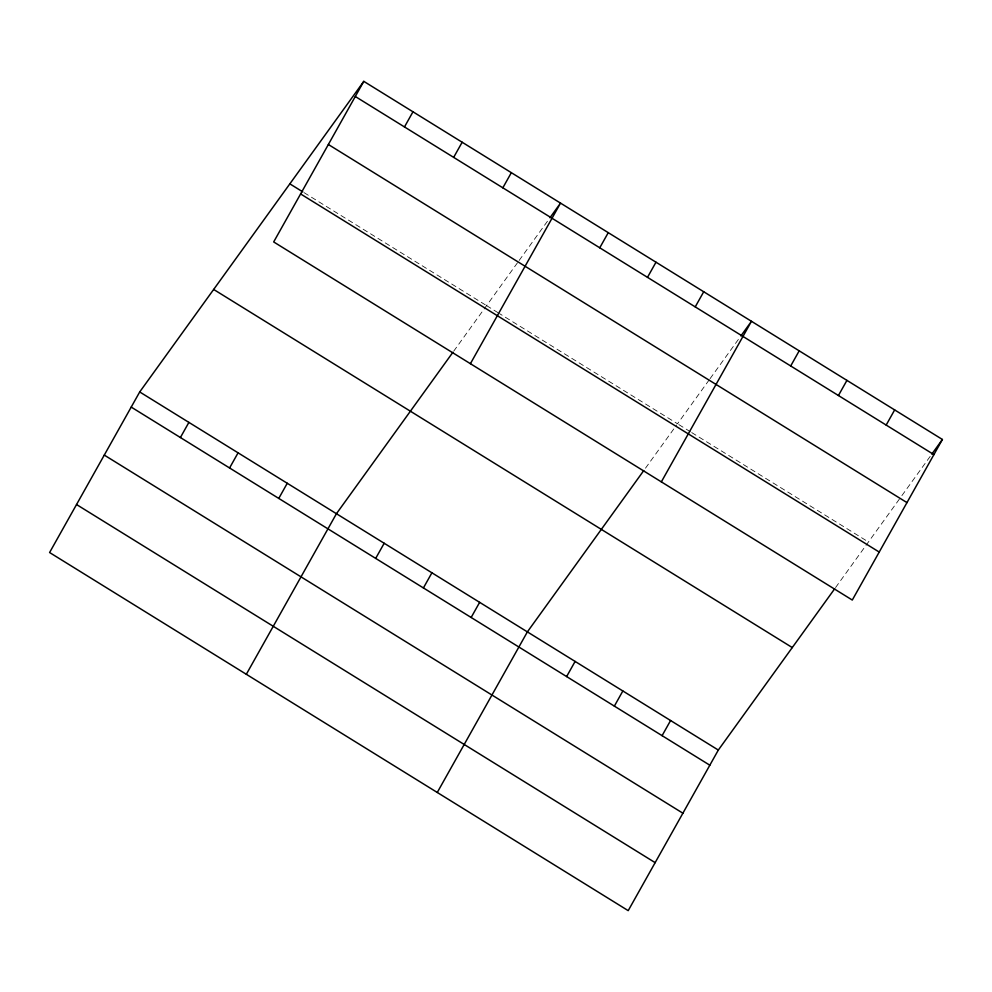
<?xml version="1.0" encoding="UTF-8"?>
<svg xmlns="http://www.w3.org/2000/svg" width="992" height="992" viewBox="0 0 992 992"><rect width="100%" height="100%" fill="white"/><g stroke="black" fill="none" stroke-linecap="round" stroke-linejoin="round"><path stroke-width="0.74" stroke-dasharray="4.96 3.72" d="M453.679 351.218L518.258 261.69M519.138 260.462L548.192 220.199M645.482 468.187L676.643 424.985M709.206 379.862L677.511 423.782L499.472 313.596M710.086 378.646L740.02 337.156M835.562 587.562L901.021 496.818M901.902 495.603L930.955 455.328M304.085 192.659L485.274 304.804M486.576 305.61L498.182 312.802M678.801 424.588L690.42 431.768M691.709 432.574L771.689 482.075M772.979 482.881L868.459 541.967"/><path stroke-width="1.49" d="M363.791 81.356L273.68 241.936L852.289 600.048L942.4 439.468L363.791 81.356L139.711 391.952L49.6 552.532L628.209 910.644L718.32 750.064L834.694 588.764M180.395 437.534L188.889 422.394M404.476 126.939L412.97 111.798M229.574 467.976L238.08 452.823M453.654 157.381L462.16 142.24M278.764 498.418L287.258 483.265M502.832 187.823L511.339 172.682M246.326 674.287L336.437 513.707L452.811 352.408M470.406 363.692L560.517 203.112L549.952 217.756M375.683 558.397L384.177 543.256M599.751 247.802L608.257 232.661M423.41 587.946L431.917 572.793M647.491 277.351L655.985 262.21M471.15 617.483L479.644 602.342M695.231 306.888L703.725 291.747M437.274 792.459L527.384 631.879L643.746 470.592M661.342 481.876L751.465 321.296L740.9 335.941M566.618 676.569L575.112 661.428M790.698 365.986L799.192 350.833M614.358 706.118L622.852 690.978M838.426 395.523L846.932 380.382M662.086 735.667L670.592 720.514M886.166 425.072L894.66 409.919M931.835 454.113L942.4 439.468M355.297 96.497L933.906 454.609M328.364 144.497L906.973 502.609M289.85 183.855L302.783 191.865M300.613 193.948L879.222 552.06M213.664 289.453L792.273 647.565M139.711 391.952L718.32 750.064M131.217 407.092L709.826 765.204M104.284 455.092L682.893 813.204M76.533 504.531L655.142 862.643"/></g></svg>
